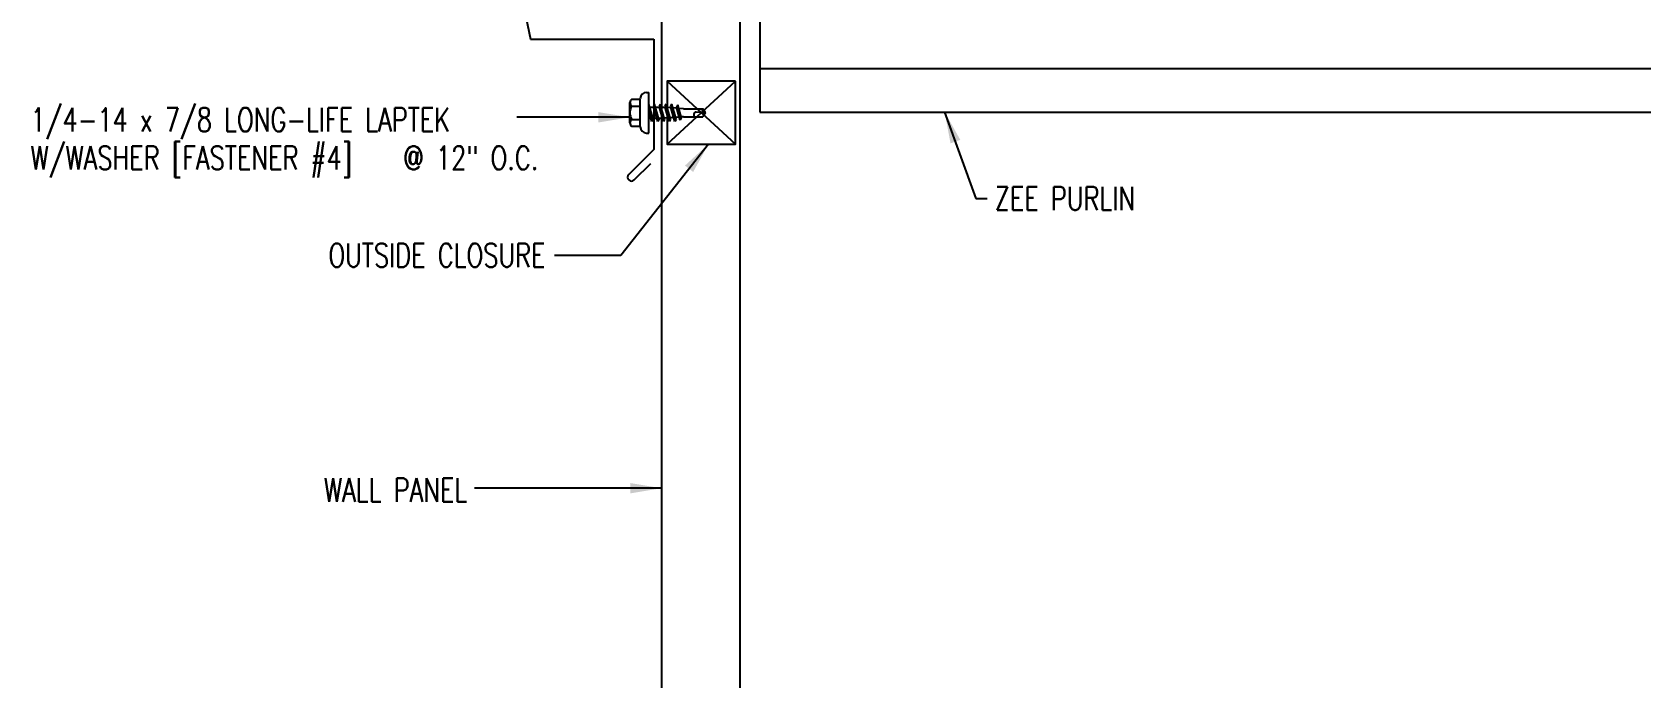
# Model space of a CAD drawing. Header units: inches. Extents: x 3.9 to 45.3, y 11.1 to 38.9.
# Drawn here: x 5.77 to 31.32, y 11.1 to 21.52 of the extents above; entities that cross this region are included whole.
import ezdxf
from ezdxf.enums import TextEntityAlignment as Align

# ---------------------------------------------------------------- set-up
doc = ezdxf.new("R2010")
doc.units = ezdxf.units.IN
doc.header["$MEASUREMENT"] = 0
for name, color, linetype in [('CLO', 3, 'Continuous'), ('FASTENER', 9, 'Continuous'), ('PANEL', 11, 'Continuous'), ('STLA', 10, 'Continuous'), ('TEXT', 2, 'Continuous'), ('TRIM', 6, 'Continuous')]:
    doc.layers.add(name, color=color, linetype=linetype)
doc.styles.add('TEXT1', font='ROMANS.shx', dxfattribs={"width": 0.75, "height": 0.375})
doc.dimstyles.new('DETAIL$7$7', dxfattribs={"dimscale": 4, "dimtxt": 0.375, "dimasz": 0.125, "dimexe": 0.0625, "dimexo": 0.125, "dimgap": 0.0625, "dimtad": 1, "dimdec": 4, "dimzin": 3, "dimdsep": 46, "dimlunit": 4, "dimtxsty": 'TEXT1', "dimblk": 'ARCHTICK', "dimcen": 0.0625, "dimclrd": 7, "dimclre": 7, "dimclrt": 2, "dimadec": 0, "dimazin": 0, "dimtfac": 0.59375, "dimtdec": 4, "dimtmove": 2, "dimatfit": 3, "dimfxl": 0, "dimfrac": 2, "dimtolj": 1, "dimtzin": 3, "dimarcsym": 0})

# ---------------------------------------------------------------- blocks, each defined once
blk = doc.blocks.new('MB_DW4')
at = {"layer": 'FASTENER'}
for p, q in [((-0.217, 0.305), (-0.217, 0.171)), ((-0.163, 0.337), (0.159, 0.337)), ((-0.108, 0.305), (-0.108, 0.171)), ((0.105, 0.305), (0.105, 0.171)), ((0.214, 0.305), (0.214, 0.171)), ((-0.326, 0.071), (-0.326, 0.037)), ((-0.326, 0.037), (0.322, 0.037)), ((-0.226, 0.171), (0.214, 0.171)), ((-0.141, -0.014), (0.037, 0.037)), ((-0.105, -0.034), (0.137, 0.035)), ((-0.088, 0.037), (-0.088, 0.001)), ((-0.088, 0.037), (0.085, 0.037)), ((0.085, 0.037), (0.134, 0.037)), ((0.085, 0.02), (0.085, -0.041)), ((0.137, 0.035), (0.134, 0.037)), ((0.322, 0.071), (0.322, 0.037)), ((-0.105, -0.034), (-0.141, -0.014)), ((-0.141, -0.105), (0.102, -0.036)), ((-0.105, -0.125), (-0.141, -0.105)), ((-0.141, -0.196), (0.102, -0.127)), ((-0.105, -0.216), (-0.141, -0.196)), ((-0.141, -0.287), (0.102, -0.217)), ((-0.105, -0.125), (0.137, -0.056)), ((-0.105, -0.216), (0.137, -0.147)), ((-0.105, -0.307), (0.137, -0.238)), ((-0.088, -0.029), (-0.088, -0.09)), ((-0.088, -0.12), (-0.088, -0.181)), ((-0.084, -0.27), (-0.088, -0.211)), ((0.077, -0.315), (0.082, -0.253)), ((0.084, -0.223), (0.085, -0.211)), ((0.085, -0.071), (0.085, -0.131)), ((0.085, -0.162), (0.085, -0.211)), ((0.137, -0.056), (0.102, -0.036)), ((0.137, -0.147), (0.102, -0.127)), ((0.137, -0.238), (0.102, -0.217)), ((-0.105, -0.307), (-0.141, -0.287)), ((-0.141, -0.378), (0.102, -0.308)), ((-0.105, -0.398), (-0.141, -0.378)), ((-0.122, -0.463), (0.089, -0.403)), ((-0.086, -0.483), (-0.122, -0.463)), ((-0.105, -0.398), (0.137, -0.328)), ((-0.086, -0.483), (0.124, -0.423)), ((-0.078, -0.36), (-0.082, -0.3)), ((-0.071, -0.449), (-0.075, -0.389)), ((-0.066, -0.516), (-0.069, -0.478)), ((0.063, -0.515), (0.068, -0.439)), ((0.071, -0.408), (0.075, -0.346)), ((0.124, -0.423), (0.089, -0.403)), ((0.137, -0.328), (0.102, -0.308)), ((-0.066, -0.516), (-0.066, -0.82)), ((-0.003, -0.854), (0.009, -0.714)), ((0.063, -0.516), (0.063, -0.82)), ((-0.002, -0.866), (-0.066, -0.82)), ((-0.002, -0.866), (0.063, -0.82))]:
    blk.add_line(p, q, dxfattribs=at)
for centre, radius, start, end in [((-0.163, 0.274), 0.0628, 29.8754, 150.1246), ((-0.002, 0.141), 0.196, 56.9974, 123.0026), ((0.159, 0.274), 0.0628, 29.8754, 150.1246), ((-0.226, 0.071), 0.1, 90, 180), ((0.222, 0.071), 0.1, 0, 90), ((-0.036, -0.723), 0.0461, 11.1445, 130.906), ((0.073, -0.516), 0.01, 175.9484, 180), ((0.039, -0.855), 0.0422, 55.4585, 194.8454)]:
    blk.add_arc(centre, radius, start, end, dxfattribs=at)
blk = doc.blocks.new('FD-F4')
at = {"layer": 'TEXT', "style": 'TEXT1', "width": 0.75}
for s, p in [('1/4-14 x 7/8 LONG-LIFE LAPTEK', (0.0047, -0.0408)), ('W/WASHER [FASTENER #4]', (0.0047, -0.1926))]:
    blk.add_text(s, height=0.09375, dxfattribs=at).set_placement(p)
blk.add_attdef('(QUANTITY)', (1.4847, -0.1926), '', height=0.0938, dxfattribs=at)
at = {"layer": 'TEXT', "style": 'TEXT1', "flags": 1}
for tag, p in [('Color', (0.0624, -0.4349)), ('Calc', (0.0624, -0.4349)), ('Opt1', (0.0624, -0.4349)), ('Opt2', (0.0624, -0.4349)), ('Opt3', (0.0624, -0.4349)), ('Description', (0.0624, -0.4349)), ('Multiple', (0.0624, -0.4349)), ('Part', (0.0624, -0.4349)), ('Spare1', (0.0624, -0.6224)), ('Spare2', (0.0624, -0.6224)), ('Spare3', (0.0624, -0.6224)), ('Spare4', (0.0624, -0.6224)), ('Spare5', (0.0624, -0.6224)), ('Spare6', (0.0624, -0.6224)), ('Spare7', (0.0624, -0.6224)), ('Spare8', (0.0624, -0.6224)), ('Spare9', (0.0624, -0.6224)), ('Spare10', (0.0624, -0.6224))]:
    blk.add_attdef(tag, p, '', height=0.0938, dxfattribs=at)
blk = doc.blocks.new('_ArchTick')
at = {"color": 0, "linetype": 'ByBlock', "const_width": 0.15}
blk.add_lwpolyline([(-0.5, -0.5), (0.5, 0.5)], dxfattribs=at)

msp = doc.modelspace()

# ---------------------------------------------------------------- linework, layer by layer
at = {"layer": 'CLO'}
for p, q in [((15.853, 20.745), (16.939, 19.745)), ((15.853, 19.745), (16.939, 20.745))]:
    msp.add_line(p, q, dxfattribs=at)
at = {"layer": 'CLO', "linetype": 'Continuous'}
msp.add_lwpolyline([(16.939, 20.745), (15.853, 20.745), (15.853, 19.745), (16.939, 19.745)], close=True, dxfattribs=at)
at = {"layer": 'PANEL'}
msp.add_lwpolyline([(17.016, 11.103), (17.016, 28.254), (15.766, 28.254), (15.766, 11.103)], dxfattribs=at)
at = {"layer": 'STLA'}
msp.add_line((17.324, 20.944), (42.698, 20.944), dxfattribs=at)
for points in [[(17.324, 28.254), (17.324, 20.254)], [(17.324, 20.254), (42.698, 20.254)]]:
    msp.add_lwpolyline(points, dxfattribs=at)
at = {"layer": 'TRIM'}
for p, q in [((12.662, 26.215), (13.684, 21.41)), ((13.684, 21.41), (15.641, 21.41)), ((15.641, 21.41), (15.641, 19.66)), ((15.641, 19.66), (15.243, 19.262)), ((15.331, 19.174), (15.594, 19.436))]:
    msp.add_line(p, q, dxfattribs=at)
msp.add_arc((15.287, 19.218), 0.0625, 135, 315, dxfattribs=at)

# ---------------------------------------------------------------- block references
at = {"layer": 'FASTENER', "rotation": 90.00000000000001}
msp.add_blockref('MB_DW4', (15.598, 20.244), dxfattribs=at)
at = {"layer": 'TEXT', "xscale": 4, "yscale": 4, "zscale": 4}
msp.add_blockref('FD-F4', (5.723, 20.108), dxfattribs=at).add_auto_attribs({'(QUANTITY)': '@ 12" O.C.'})

# ---------------------------------------------------------------- texts
at = {"layer": 'TEXT', "style": 'TEXT1', "width": 0.75}
msp.add_text('ZEE PURLIN', height=0.375, dxfattribs=at).set_placement((21.058, 18.692))
for s, p in [('OUTSIDE CLOSURE', (13.921, 17.789)), ('WALL PANEL', (12.68, 14.059))]:
    msp.add_text(s, height=0.375, dxfattribs=at).set_placement(p, align=Align.RIGHT)

# ---------------------------------------------------------------- leaders
for points in [[(15.261, 20.17), (13.659, 20.17), (13.468, 20.17)], [(20.262, 20.254), (20.759, 18.882), (20.936, 18.882)], [(16.511, 19.745), (15.118, 17.973), (14.064, 17.973)], [(15.766, 14.275), (13.247, 14.275), (12.791, 14.275)]]:
    msp.add_leader(points, dimstyle='DETAIL$7$7')

doc.saveas('drawing.dxf')
